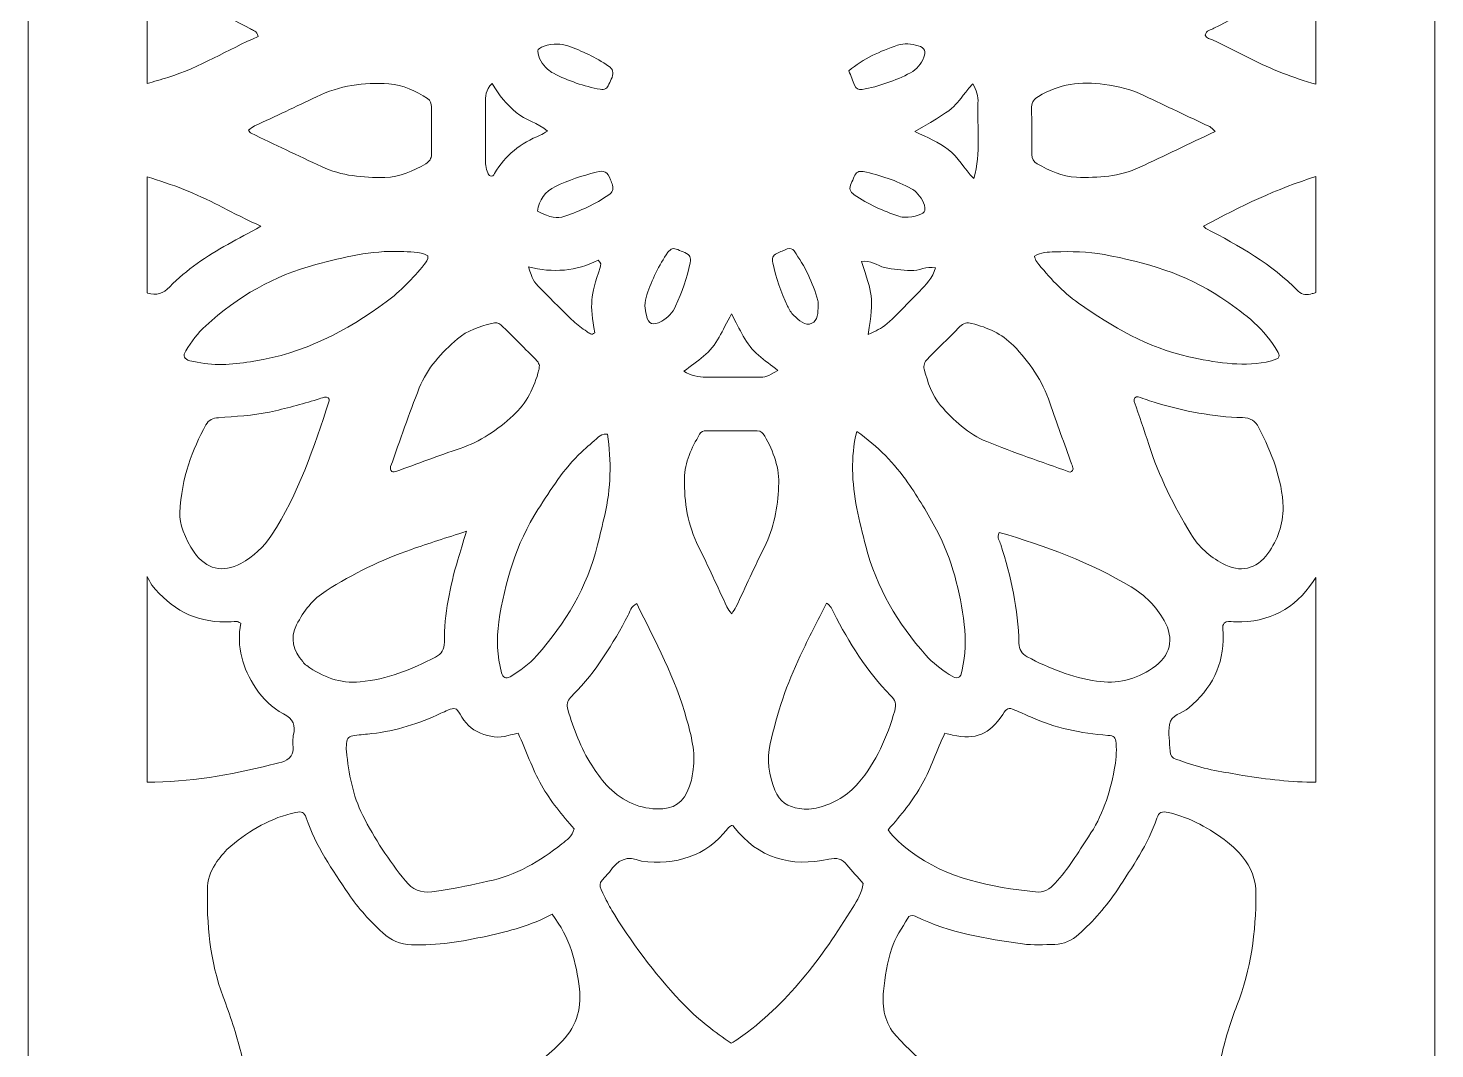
# Model space of a CAD drawing. Extents: x 1262 to 1738, y -1382 to 303.
# Drawn here: x 1261.8 to 1738, y -897.8 to -552.1 of the extents above; entities that cross this region are included whole.
import ezdxf

# ---------------------------------------------------------------- set-up
doc = ezdxf.new("R2010")
doc.units = 0
doc.header["$MEASUREMENT"] = 0
doc.layers.add('Layer 1', color=7, linetype='Continuous')

msp = doc.modelspace()

# ---------------------------------------------------------------- linework, layer by layer
at = {"layer": 'Layer 1', "lineweight": 0}
for points, knots in [([(1593.31, 208.07), (1593.31, 208.07), (1593.31, 209.23), (1593.31, 209.23), (1593.31, 260.82), (1551.49, 302.65), (1499.9, 302.65), (1448.31, 302.65), (1406.48, 260.82), (1406.48, 209.23), (1406.48, 209.23), (1406.48, 208.07), (1406.48, 208.07), (1406.48, 208.07), (1261.81, 208.07), (1261.81, 208.07), (1261.81, 208.07), (1261.81, -1382.24), (1261.81, -1382.24), (1261.81, -1382.24), (1737.99, -1382.24), (1737.99, -1382.24), (1737.99, -1382.24), (1737.99, 208.07), (1737.99, 208.07), (1737.99, 208.07), (1593.31, 208.07), (1593.31, 208.07)], [0, 0, 0, 0, 1, 1, 1, 2, 2, 2, 3, 3, 3, 4, 4, 4, 5, 5, 5, 6, 6, 6, 7, 7, 7, 8, 8, 8, 9, 9, 9, 9]), ([(1302.07, -531.95), (1302.87, -531.68), (1303.7, -531.44), (1304.52, -531.19), (1305.64, -530.85), (1306.64, -531.15), (1307.5, -531.95), (1307.8, -532.25), (1308.16, -532.5), (1308.46, -532.8), (1316.77, -541.13), (1326.7, -547.07), (1337.04, -552.42), (1337.95, -552.91), (1339.14, -553.05), (1339.69, -554.98), (1329.35, -559.44), (1319.89, -565.49), (1309.15, -568.81), (1306.81, -569.53), (1304.44, -570.2), (1302.07, -570.92), (1302.07, -570.92), (1302.07, -531.95), (1302.07, -531.95)], [0, 0, 0, 0, 1, 1, 1, 2, 2, 2, 3, 3, 3, 4, 4, 4, 5, 5, 5, 6, 6, 6, 7, 7, 7, 8, 8, 8, 8]), ([(1697.73, -571.17), (1690.07, -568.93), (1682.59, -566.12), (1675.46, -562.42), (1671.27, -560.26), (1666.98, -558.3), (1662.77, -556.16), (1661.89, -555.72), (1660.68, -555.68), (1660.28, -554.51), (1660.6, -552.91), (1662.12, -552.78), (1663.2, -552.21), (1673.35, -546.96), (1683.05, -541.06), (1691.19, -532.92), (1692.91, -531.23), (1694.55, -530.87), (1696.97, -531.63), (1697.22, -531.72), (1697.47, -531.8), (1697.73, -531.89), (1697.73, -531.89), (1697.73, -571.17), (1697.73, -571.17)], [0, 0, 0, 0, 1, 1, 1, 2, 2, 2, 3, 3, 3, 4, 4, 4, 5, 5, 5, 6, 6, 6, 7, 7, 7, 8, 8, 8, 8]), ([(1459.45, -568.81), (1459.13, -569.61), (1458.77, -570.39), (1458.43, -571.17), (1457.86, -572.51), (1457.02, -573.14), (1455.43, -572.87), (1449.89, -571.87), (1444.67, -569.99), (1439.68, -567.45), (1438.92, -567.07), (1438.2, -566.56), (1437.56, -565.99), (1435.79, -564.34), (1434.43, -562.4), (1434.37, -559.88), (1434.33, -558.7), (1437.71, -557.49), (1441.14, -557.52), (1441.94, -557.66), (1443.25, -557.73), (1444.46, -558.15), (1449.32, -559.88), (1453.97, -562.08), (1458.26, -564.98), (1459.77, -565.97), (1460.12, -567.2), (1459.45, -568.81)], [0, 0, 0, 0, 1, 1, 1, 2, 2, 2, 3, 3, 3, 4, 4, 4, 5, 5, 5, 6, 6, 6, 7, 7, 7, 8, 8, 8, 9, 9, 9, 9]), ([(1556.12, -557.96), (1558.43, -557.2), (1560.79, -557.45), (1563.1, -558.15), (1565.21, -558.78), (1565.89, -560.12), (1565.02, -562.02), (1564.05, -564.24), (1562.65, -566.12), (1560.48, -567.28), (1555.34, -570.03), (1549.84, -571.83), (1544.13, -572.93), (1542.89, -573.16), (1542.04, -572.57), (1541.57, -571.49), (1540.9, -569.95), (1540.31, -568.34), (1539.63, -566.65), (1544.53, -562.38), (1550.22, -559.95), (1556.12, -557.96)], [0, 0, 0, 0, 1, 1, 1, 2, 2, 2, 3, 3, 3, 4, 4, 4, 5, 5, 5, 6, 6, 6, 7, 7, 7, 7]), ([(1359.46, -575.36), (1367.22, -571.56), (1375.44, -570.46), (1383.92, -570.98), (1388.76, -571.3), (1392.97, -573.52), (1397.03, -576), (1398.07, -576.63), (1398.32, -577.67), (1398.32, -578.77), (1398.34, -584.16), (1398.34, -589.53), (1398.34, -594.9), (1398.34, -596.34), (1397.66, -597.35), (1396.46, -598.05), (1392.12, -600.52), (1387.64, -602.64), (1382.55, -602.7), (1375.21, -602.81), (1367.93, -602.21), (1361.13, -599.04), (1353.15, -595.3), (1345.2, -591.52), (1337.25, -587.71), (1336.96, -587.56), (1336.77, -587.16), (1336.37, -586.69), (1337.11, -586.21), (1337.74, -585.64), (1338.48, -585.28), (1345.48, -581.96), (1352.52, -578.79), (1359.46, -575.36)], [0, 0, 0, 0, 1, 1, 1, 2, 2, 2, 3, 3, 3, 4, 4, 4, 5, 5, 5, 6, 6, 6, 7, 7, 7, 8, 8, 8, 9, 9, 9, 10, 10, 10, 11, 11, 11, 11]), ([(1437.63, -587.01), (1436.61, -587.58), (1435.94, -588.07), (1435.17, -588.39), (1428.6, -591.05), (1423.23, -595.13), (1419.7, -601.41), (1419.36, -602), (1418.87, -602.43), (1418.22, -602.17), (1417.88, -602.07), (1417.62, -601.56), (1417.43, -601.2), (1416.63, -599.59), (1416.61, -597.86), (1416.61, -596.15), (1416.59, -589.91), (1416.55, -583.67), (1416.63, -577.43), (1416.65, -575.32), (1416.53, -573.1), (1418.87, -570.88), (1421.24, -574.94), (1423.82, -578.03), (1426.99, -580.67), (1430.12, -583.31), (1434.31, -584.18), (1437.63, -587.01)], [0, 0, 0, 0, 1, 1, 1, 2, 2, 2, 3, 3, 3, 4, 4, 4, 5, 5, 5, 6, 6, 6, 7, 7, 7, 8, 8, 8, 9, 9, 9, 9]), ([(1581.92, -603.06), (1578.56, -599.68), (1576.65, -595.81), (1573.25, -593.27), (1569.95, -590.82), (1566.29, -589.13), (1561.98, -587.16), (1578.6, -577.5), (1573.88, -579.7), (1581.54, -570.98), (1582.91, -573.04), (1583.44, -575.23), (1583.33, -577.54), (1582.93, -585.81), (1584.5, -594.2), (1581.92, -603.06)], [0, 0, 0, 0, 1, 1, 1, 2, 2, 2, 3, 3, 3, 4, 4, 4, 5, 5, 5, 5]), ([(1616.66, -602.64), (1611.79, -602.49), (1607.52, -600.4), (1603.4, -598.07), (1602.17, -597.37), (1601.52, -596.36), (1601.52, -594.94), (1601.52, -589.57), (1601.54, -584.18), (1601.48, -578.81), (1601.48, -577.05), (1602.43, -576.16), (1603.78, -575.32), (1610.67, -570.92), (1618.24, -570.2), (1626.11, -571.2), (1630.8, -571.79), (1635.37, -572.97), (1639.68, -575.04), (1647.02, -578.58), (1654.42, -582), (1661.78, -585.51), (1662.33, -585.76), (1662.73, -586.34), (1663.6, -587.1), (1654.74, -591.35), (1646.45, -595.39), (1638.08, -599.25), (1631.29, -602.41), (1624, -602.89), (1616.66, -602.64)], [0, 0, 0, 0, 1, 1, 1, 2, 2, 2, 3, 3, 3, 4, 4, 4, 5, 5, 5, 6, 6, 6, 7, 7, 7, 8, 8, 8, 9, 9, 9, 10, 10, 10, 10]), ([(1302.07, -602.51), (1310.46, -605.01), (1318.65, -608.09), (1326.45, -612.26), (1330.95, -614.67), (1335.6, -616.8), (1340.57, -619.26), (1336.54, -621.46), (1332.96, -623.38), (1329.41, -625.37), (1322.28, -629.36), (1315.48, -633.87), (1309.72, -639.75), (1307.5, -642.03), (1305.2, -642.83), (1302.26, -641.84), (1302.2, -641.82), (1302.13, -641.8), (1302.07, -641.78), (1302.07, -641.78), (1302.07, -602.51), (1302.07, -602.51)], [0, 0, 0, 0, 1, 1, 1, 2, 2, 2, 3, 3, 3, 4, 4, 4, 5, 5, 5, 6, 6, 6, 7, 7, 7, 7]), ([(1458.37, -608.58), (1453.76, -611.75), (1448.75, -614.06), (1443.48, -615.81), (1440.59, -616.78), (1438.92, -616.34), (1434.2, -614.12), (1434.75, -610.27), (1436.78, -607.52), (1440.29, -605.81), (1444.71, -603.65), (1449.36, -602.13), (1454.1, -600.9), (1456.93, -600.19), (1457.86, -600.78), (1458.98, -603.5), (1459.24, -604.1), (1459.39, -604.73), (1459.6, -605.32), (1460.06, -606.74), (1459.58, -607.75), (1458.37, -608.58)], [0, 0, 0, 0, 1, 1, 1, 2, 2, 2, 3, 3, 3, 4, 4, 4, 5, 5, 5, 6, 6, 6, 7, 7, 7, 7]), ([(1540.41, -604.75), (1540.79, -603.99), (1541.05, -603.17), (1541.4, -602.38), (1542, -601.03), (1543.05, -600.4), (1544.51, -600.71), (1550.2, -601.94), (1555.7, -603.74), (1560.82, -606.55), (1561.39, -606.87), (1561.94, -607.23), (1562.38, -607.71), (1563.97, -609.47), (1565.57, -611.29), (1565.32, -613.89), (1565.21, -615.11), (1561.81, -616.25), (1558.45, -616.19), (1558.17, -616.17), (1557.28, -616.17), (1556.5, -615.87), (1551.19, -614.03), (1546.12, -611.77), (1541.47, -608.58), (1539.97, -607.56), (1539.61, -606.36), (1540.41, -604.75)], [0, 0, 0, 0, 1, 1, 1, 2, 2, 2, 3, 3, 3, 4, 4, 4, 5, 5, 5, 6, 6, 6, 7, 7, 7, 8, 8, 8, 9, 9, 9, 9]), ([(1697.73, -641.67), (1697.3, -641.82), (1696.9, -641.92), (1696.48, -642.05), (1694.81, -642.52), (1693.14, -642.66), (1691.7, -641.18), (1682.73, -632.01), (1671.72, -625.81), (1660.47, -619.98), (1660.28, -619.87), (1660.17, -619.66), (1659.69, -619.17), (1672.18, -612.55), (1684.53, -606.44), (1697.73, -602.43), (1697.73, -602.43), (1697.73, -641.67), (1697.73, -641.67)], [0, 0, 0, 0, 1, 1, 1, 2, 2, 2, 3, 3, 3, 4, 4, 4, 5, 5, 5, 6, 6, 6, 6]), ([(1387.75, -627.78), (1390.94, -627.93), (1394.2, -627.74), (1397.07, -629.22), (1397.28, -630.59), (1396.5, -631.37), (1395.85, -632.2), (1392.08, -636.96), (1387.83, -641.25), (1383.01, -644.82), (1369.58, -654.76), (1354.97, -662.33), (1338.25, -664.91), (1331.93, -665.88), (1325.48, -666.71), (1319.07, -665.27), (1318.22, -665.08), (1317.38, -664.99), (1316.55, -664.76), (1314.61, -664.23), (1314.12, -663.11), (1315.14, -661.46), (1317.08, -658.35), (1319.2, -655.39), (1321.92, -652.92), (1332.75, -643.09), (1345.06, -635.9), (1359.24, -632.18), (1368.59, -629.7), (1377.98, -627.4), (1387.75, -627.78)], [0, 0, 0, 0, 1, 1, 1, 2, 2, 2, 3, 3, 3, 4, 4, 4, 5, 5, 5, 6, 6, 6, 7, 7, 7, 8, 8, 8, 9, 9, 9, 10, 10, 10, 10]), ([(1471.23, -642.41), (1473.04, -637.36), (1475.26, -632.47), (1478.39, -628.05), (1479.28, -626.81), (1480.3, -626.49), (1481.69, -627.14), (1482.45, -627.52), (1483.3, -627.74), (1484.08, -628.12), (1485.9, -629), (1486.26, -629.7), (1485.88, -631.67), (1484.93, -636.76), (1483.15, -641.59), (1480.97, -646.28), (1479.96, -648.46), (1478.42, -650.19), (1476.26, -651.4), (1473.3, -653.03), (1471.82, -652.52), (1471.08, -649.39), (1470.85, -648.35), (1470.74, -647.27), (1470.57, -646.15), (1470.76, -644.93), (1470.78, -643.59), (1471.23, -642.41)], [0, 0, 0, 0, 1, 1, 1, 2, 2, 2, 3, 3, 3, 4, 4, 4, 5, 5, 5, 6, 6, 6, 7, 7, 7, 8, 8, 8, 9, 9, 9, 9]), ([(1513.85, -631.65), (1513.54, -630.25), (1513.83, -629.07), (1515.23, -628.43), (1516.39, -627.88), (1517.6, -627.4), (1518.78, -626.91), (1519.71, -626.53), (1520.56, -626.91), (1521.06, -627.61), (1524.74, -632.71), (1527.43, -638.29), (1529.12, -644.36), (1529.29, -644.97), (1529.2, -645.65), (1529.25, -646.09), (1529.23, -648.5), (1529.01, -651.21), (1527.13, -652.07), (1524.81, -653.15), (1522.71, -651.04), (1521, -649.43), (1520.09, -648.56), (1519.39, -647.4), (1518.84, -646.26), (1516.6, -641.59), (1515, -636.7), (1513.85, -631.65)], [0, 0, 0, 0, 1, 1, 1, 2, 2, 2, 3, 3, 3, 4, 4, 4, 5, 5, 5, 6, 6, 6, 7, 7, 7, 8, 8, 8, 9, 9, 9, 9]), ([(1684.51, -664.13), (1683.33, -664.61), (1682.1, -665.01), (1680.85, -665.25), (1671.99, -666.83), (1663.39, -665.29), (1654.74, -663.43), (1640.76, -660.43), (1628.82, -653.3), (1617.38, -645.24), (1611.94, -641.42), (1607.31, -636.51), (1603.21, -631.23), (1602.83, -630.76), (1602.72, -630.08), (1602.43, -629.39), (1604.61, -628.01), (1607, -627.97), (1609.32, -627.91), (1614.9, -627.72), (1620.46, -627.78), (1626, -628.81), (1640.02, -631.44), (1653.56, -635.31), (1665.59, -643.36), (1672.61, -648.03), (1679.29, -653.03), (1683.92, -660.26), (1684.38, -660.98), (1684.83, -661.74), (1685.15, -662.52), (1685.4, -663.15), (1685.12, -663.89), (1684.51, -664.13)], [0, 0, 0, 0, 1, 1, 1, 2, 2, 2, 3, 3, 3, 4, 4, 4, 5, 5, 5, 6, 6, 6, 7, 7, 7, 8, 8, 8, 9, 9, 9, 10, 10, 10, 11, 11, 11, 11]), ([(1453.61, -655.29), (1452.56, -656.32), (1451.65, -655.35), (1450.93, -654.86), (1449.32, -653.83), (1447.73, -652.67), (1446.36, -651.33), (1442.64, -647.76), (1439, -644.1), (1435.41, -640.42), (1432.7, -637.63), (1432.62, -637.38), (1431.14, -632.98), (1439.49, -635.12), (1447.42, -634.46), (1454.73, -630.7), (1455.9, -631.56), (1455.71, -632.43), (1455.43, -633.21), (1452.11, -643.11), (1451.9, -645.41), (1453.61, -655.29)], [0, 0, 0, 0, 1, 1, 1, 2, 2, 2, 3, 3, 3, 4, 4, 4, 5, 5, 5, 6, 6, 6, 7, 7, 7, 7]), ([(1546.16, -655.86), (1548.3, -642.77), (1547.49, -642.43), (1543.9, -631.16), (1546.9, -630.53), (1549.16, -632.6), (1551.72, -633.21), (1554.68, -633.89), (1557.62, -634.04), (1560.6, -634.23), (1563.37, -634.42), (1565.89, -632.64), (1568.93, -633.34), (1567.98, -636.76), (1565.74, -639.03), (1563.5, -641.33), (1551.79, -653.38), (1551.79, -653.38), (1546.16, -655.86)], [0, 0, 0, 0, 1, 1, 1, 2, 2, 2, 3, 3, 3, 4, 4, 4, 5, 5, 5, 6, 6, 6, 6]), ([(1407.16, -657.34), (1410.5, -654.46), (1414.62, -653.19), (1418.81, -652.12), (1419.89, -651.82), (1421.01, -651.78), (1421.85, -652.6), (1425.98, -656.66), (1430.08, -660.76), (1434.16, -664.91), (1434.56, -665.33), (1434.71, -666.01), (1434.9, -666.41), (1434.81, -667.04), (1434.81, -667.49), (1434.71, -667.89), (1433.1, -673.79), (1430.61, -679.12), (1425.96, -683.37), (1420.65, -688.21), (1414.9, -692.14), (1408.02, -694.47), (1400.73, -696.96), (1393.5, -699.67), (1386.22, -702.27), (1385.63, -702.48), (1384.91, -702.55), (1384.58, -701.85), (1384.41, -701.49), (1384.39, -700.98), (1384.51, -700.62), (1387.7, -691.72), (1390.73, -682.75), (1394.22, -674), (1396.9, -667.28), (1401.72, -661.99), (1407.16, -657.34)], [0, 0, 0, 0, 1, 1, 1, 2, 2, 2, 3, 3, 3, 4, 4, 4, 5, 5, 5, 6, 6, 6, 7, 7, 7, 8, 8, 8, 9, 9, 9, 10, 10, 10, 11, 11, 11, 12, 12, 12, 12]), ([(1490.43, -663.28), (1492.56, -661.46), (1494.34, -659.31), (1495.71, -656.83), (1497.02, -654.4), (1498.27, -651.93), (1499.9, -648.84), (1501.4, -651.74), (1502.54, -654.12), (1503.85, -656.43), (1505.23, -658.88), (1506.92, -661.12), (1509.05, -662.94), (1511.13, -664.74), (1513.39, -666.32), (1515.61, -668.04), (1511.78, -670.24), (1511.78, -670.32), (1508.72, -670.34), (1502.92, -670.41), (1497.11, -670.34), (1491.31, -670.36), (1488.73, -670.38), (1486.32, -669.88), (1483.74, -668.33), (1486.07, -666.58), (1488.35, -665.04), (1490.43, -663.28)], [0, 0, 0, 0, 1, 1, 1, 2, 2, 2, 3, 3, 3, 4, 4, 4, 5, 5, 5, 6, 6, 6, 7, 7, 7, 8, 8, 8, 9, 9, 9, 9]), ([(1586.29, -692.14), (1580.04, -689.58), (1575.07, -685), (1570.67, -679.92), (1567.65, -676.41), (1566.31, -672.06), (1565.15, -667.68), (1564.77, -666.28), (1565.23, -665.16), (1566.23, -664.19), (1569.89, -660.53), (1573.54, -656.89), (1577.18, -653.22), (1578.37, -652.01), (1579.68, -651.71), (1581.28, -652.14), (1586.55, -653.55), (1591.39, -655.6), (1595.3, -659.62), (1600.8, -665.25), (1605.16, -671.51), (1607.67, -679.03), (1610, -685.97), (1612.56, -692.8), (1615.01, -699.69), (1615.22, -700.28), (1615.37, -700.9), (1615.52, -701.42), (1615.22, -702.17), (1614.82, -702.67), (1614.08, -702.4), (1604.8, -699.01), (1595.43, -695.86), (1586.29, -692.14)], [0, 0, 0, 0, 1, 1, 1, 2, 2, 2, 3, 3, 3, 4, 4, 4, 5, 5, 5, 6, 6, 6, 7, 7, 7, 8, 8, 8, 9, 9, 9, 10, 10, 10, 11, 11, 11, 11]), ([(1322.01, -686.45), (1322.96, -684.72), (1324.36, -684.23), (1326.22, -684.07), (1331.99, -683.6), (1337.76, -683.37), (1343.49, -682.16), (1348.95, -681), (1354.32, -679.46), (1359.67, -677.91), (1360.49, -677.68), (1361.27, -677.32), (1362.1, -677.09), (1363.05, -676.81), (1363.94, -677.55), (1363.66, -678.4), (1358.61, -694.19), (1353.26, -709.84), (1344.19, -723.88), (1341.57, -727.92), (1338.06, -731.09), (1333.83, -733.4), (1327.68, -736.74), (1322.07, -735.43), (1318.05, -729.63), (1314.8, -724.92), (1312.96, -719.69), (1313.17, -716.33), (1313.7, -703.94), (1317.38, -695.06), (1322.01, -686.45)], [0, 0, 0, 0, 1, 1, 1, 2, 2, 2, 3, 3, 3, 4, 4, 4, 5, 5, 5, 6, 6, 6, 7, 7, 7, 8, 8, 8, 9, 9, 9, 10, 10, 10, 10]), ([(1641.16, -693.16), (1639.64, -688.23), (1637.85, -683.41), (1636.2, -678.53), (1635.88, -677.59), (1636.68, -676.75), (1637.57, -677.02), (1639.62, -677.66), (1641.65, -678.42), (1643.7, -679.03), (1653.22, -681.87), (1662.9, -683.77), (1672.84, -684.02), (1675.57, -684.09), (1677.22, -685.1), (1678.42, -687.47), (1682.76, -695.95), (1686.2, -704.7), (1686.67, -714.41), (1686.63, -720.16), (1684.83, -725.4), (1681.47, -730.03), (1677.53, -735.47), (1672.06, -736.67), (1666.12, -733.46), (1661.7, -731.05), (1658, -727.77), (1655.4, -723.44), (1649.62, -713.84), (1644.53, -703.9), (1641.16, -693.16)], [0, 0, 0, 0, 1, 1, 1, 2, 2, 2, 3, 3, 3, 4, 4, 4, 5, 5, 5, 6, 6, 6, 7, 7, 7, 8, 8, 8, 9, 9, 9, 10, 10, 10, 10]), ([(1449.13, -695.69), (1451.01, -693.94), (1452.98, -692.27), (1454.92, -690.58), (1455.56, -690.05), (1456.17, -689.39), (1457.9, -689.58), (1459.3, -698.82), (1459.11, -707.98), (1456.97, -717.09), (1456.19, -720.43), (1455.37, -723.77), (1454.56, -727.12), (1451.05, -741.43), (1443.72, -753.67), (1434.01, -764.61), (1431.41, -767.52), (1428.28, -769.79), (1424.94, -771.75), (1423.5, -772.58), (1422.49, -772.09), (1422.09, -770.5), (1420.58, -764.8), (1420.27, -759), (1421.13, -753.23), (1423.16, -739.72), (1426.91, -726.84), (1434.39, -715.17), (1438.81, -708.28), (1443.08, -701.34), (1449.13, -695.69)], [0, 0, 0, 0, 1, 1, 1, 2, 2, 2, 3, 3, 3, 4, 4, 4, 5, 5, 5, 6, 6, 6, 7, 7, 7, 8, 8, 8, 9, 9, 9, 10, 10, 10, 10]), ([(1489.11, -689.65), (1489.6, -688.82), (1490.36, -688.48), (1491.27, -688.48), (1497.06, -688.48), (1502.84, -688.48), (1508.63, -688.51), (1509.84, -688.51), (1510.55, -689.29), (1511.13, -690.26), (1514.17, -695.57), (1516.2, -701.09), (1515.86, -707.37), (1515.5, -714.49), (1514.3, -721.36), (1511.06, -727.86), (1507.7, -734.56), (1504.63, -741.41), (1501.4, -748.2), (1501.06, -748.89), (1500.55, -749.51), (1499.96, -750.46), (1499.28, -749.47), (1498.69, -748.83), (1498.33, -748.09), (1495.12, -741.3), (1492.1, -734.45), (1488.73, -727.73), (1485.08, -720.43), (1483.85, -712.72), (1483.98, -704.66), (1484.04, -699.08), (1486.39, -694.3), (1489.11, -689.65)], [0, 0, 0, 0, 1, 1, 1, 2, 2, 2, 3, 3, 3, 4, 4, 4, 5, 5, 5, 6, 6, 6, 7, 7, 7, 8, 8, 8, 9, 9, 9, 10, 10, 10, 11, 11, 11, 11]), ([(1542.31, -688.7), (1549.57, -693.88), (1555.06, -699.59), (1559.61, -706.1), (1563.16, -711.19), (1566.4, -716.56), (1569.32, -722.06), (1574.6, -732.04), (1577.27, -742.85), (1578.68, -754.03), (1579.34, -759.23), (1578.98, -764.31), (1578.03, -769.38), (1577.43, -772.53), (1576.46, -772.89), (1573.61, -771.03), (1570.73, -769.13), (1568, -767.08), (1565.7, -764.48), (1556.14, -753.69), (1549, -741.62), (1545.36, -727.6), (1543.16, -719.06), (1540.96, -710.54), (1540.9, -701.64), (1540.88, -697.53), (1541.09, -693.5), (1542.31, -688.7)], [0, 0, 0, 0, 1, 1, 1, 2, 2, 2, 3, 3, 3, 4, 4, 4, 5, 5, 5, 6, 6, 6, 7, 7, 7, 8, 8, 8, 9, 9, 9, 9]), ([(1352.69, -754.2), (1355.04, -749.49), (1358.23, -745.45), (1362.69, -742.66), (1371.78, -736.95), (1381.38, -732.17), (1391.55, -728.64), (1397.39, -726.61), (1403.29, -724.77), (1410.18, -722.51), (1409, -726.46), (1408.11, -729.31), (1407.26, -732.19), (1404.6, -741.28), (1402.65, -750.5), (1402.72, -760.04), (1402.74, -762.51), (1401.79, -763.99), (1399.65, -765.11), (1391.64, -769.38), (1383.29, -772.66), (1374.17, -773.51), (1367.45, -774.14), (1361.51, -771.92), (1356.14, -767.99), (1355.61, -767.61), (1355.14, -767.14), (1354.74, -766.66), (1351.55, -762.91), (1350.36, -758.85), (1352.69, -754.2)], [0, 0, 0, 0, 1, 1, 1, 2, 2, 2, 3, 3, 3, 4, 4, 4, 5, 5, 5, 6, 6, 6, 7, 7, 7, 8, 8, 8, 9, 9, 9, 10, 10, 10, 10]), ([(1642.43, -768.85), (1636.7, -772.68), (1630.44, -774.33), (1623.49, -773.27), (1615.11, -772.01), (1607.4, -768.96), (1600, -765.01), (1598.07, -763.97), (1597.25, -762.6), (1597.21, -760.4), (1596.97, -748.94), (1594.52, -737.88), (1591.03, -727.01), (1590.65, -725.85), (1589.68, -724.75), (1590.54, -722.89), (1606.21, -727.56), (1621.31, -732.95), (1635.18, -741.37), (1639.87, -744.22), (1643.66, -747.92), (1646.32, -752.68), (1649.9, -759.04), (1648.52, -764.77), (1642.43, -768.85)], [0, 0, 0, 0, 1, 1, 1, 2, 2, 2, 3, 3, 3, 4, 4, 4, 5, 5, 5, 6, 6, 6, 7, 7, 7, 8, 8, 8, 8]), ([(1302.07, -737.79), (1302.6, -738.77), (1303.04, -739.84), (1303.72, -740.71), (1310.06, -748.81), (1318.2, -753.29), (1328.65, -753.19), (1329.94, -753.17), (1331.23, -753.1), (1332.52, -753.08), (1332.71, -753.08), (1332.9, -753.23), (1333.81, -753.61), (1332.24, -761.73), (1334.46, -768.92), (1338.88, -775.64), (1341.31, -779.32), (1344.42, -782.3), (1348.23, -784.33), (1351.42, -786.05), (1352.58, -788.22), (1351.55, -791.65), (1351.48, -791.84), (1351.51, -792.07), (1351.48, -792.28), (1351.17, -794.4), (1352.08, -796.83), (1350.81, -798.58), (1349.24, -800.76), (1346.3, -800.97), (1343.89, -801.59), (1330.17, -805.18), (1316.24, -807.42), (1302.07, -807.46), (1302.07, -807.46), (1302.07, -737.79), (1302.07, -737.79)], [0, 0, 0, 0, 1, 1, 1, 2, 2, 2, 3, 3, 3, 4, 4, 4, 5, 5, 5, 6, 6, 6, 7, 7, 7, 8, 8, 8, 9, 9, 9, 10, 10, 10, 11, 11, 11, 12, 12, 12, 12]), ([(1697.73, -807.49), (1689.46, -807.46), (1681.21, -806.56), (1672.97, -805.16), (1666.62, -804.08), (1660.26, -803.17), (1654.15, -801.02), (1652.94, -800.59), (1651.74, -800.11), (1650.51, -799.77), (1649.07, -799.35), (1648.37, -798.44), (1648.33, -796.98), (1648.23, -793.97), (1647.68, -790.91), (1648.12, -787.99), (1648.65, -784.61), (1652.48, -784.23), (1654.7, -782.35), (1662.37, -775.83), (1666.58, -767.82), (1666.35, -757.65), (1666.33, -756.57), (1666.12, -755.49), (1666.24, -754.43), (1666.31, -753.97), (1666.94, -753.27), (1667.38, -753.21), (1668.44, -753.02), (1669.52, -753.14), (1670.6, -753.17), (1681.85, -753.48), (1690.58, -748.7), (1696.77, -739.55), (1697.13, -739.02), (1697.43, -738.58), (1697.73, -738.15), (1697.73, -738.15), (1697.73, -807.49), (1697.73, -807.49)], [0, 0, 0, 0, 1, 1, 1, 2, 2, 2, 3, 3, 3, 4, 4, 4, 5, 5, 5, 6, 6, 6, 7, 7, 7, 8, 8, 8, 9, 9, 9, 10, 10, 10, 11, 11, 11, 12, 12, 12, 13, 13, 13, 13]), ([(1444.5, -782.89), (1444.03, -781.25), (1444.29, -779.98), (1445.43, -778.77), (1445.73, -778.48), (1446, -778.14), (1446.32, -777.84), (1454.08, -769.95), (1459.81, -760.67), (1464.9, -750.92), (1465.58, -749.63), (1465.81, -748.01), (1467.84, -747.03), (1474.21, -759.89), (1480.95, -772.34), (1484.72, -786.11), (1486.24, -791.73), (1487.78, -797.32), (1486.96, -803.21), (1486.68, -805.12), (1486.37, -807.04), (1485.73, -808.84), (1483.79, -814.38), (1480.45, -816.77), (1474.55, -816.54), (1467.8, -816.28), (1462.13, -813.39), (1457.61, -808.44), (1455.73, -806.39), (1454.06, -804.1), (1452.58, -801.76), (1448.9, -795.9), (1446.44, -789.51), (1444.5, -782.89)], [0, 0, 0, 0, 1, 1, 1, 2, 2, 2, 3, 3, 3, 4, 4, 4, 5, 5, 5, 6, 6, 6, 7, 7, 7, 8, 8, 8, 9, 9, 9, 10, 10, 10, 11, 11, 11, 11]), ([(1542.82, -807.8), (1539.21, -812.05), (1534.6, -814.63), (1529.31, -816.07), (1527.22, -816.66), (1525.06, -816.73), (1522.9, -816.43), (1519.01, -815.88), (1516.14, -814.04), (1514.59, -810.23), (1512.52, -805.12), (1511.82, -799.81), (1513.01, -794.46), (1515.31, -784.18), (1518.61, -774.2), (1523.16, -764.67), (1525.99, -758.68), (1529.1, -752.81), (1532.08, -746.89), (1533.5, -747.69), (1533.9, -748.94), (1534.49, -750.08), (1539.73, -760.23), (1545.59, -769.95), (1553.77, -778.07), (1555.3, -779.58), (1555.8, -781.14), (1555.17, -783.28), (1552.53, -792.2), (1548.95, -800.64), (1542.82, -807.8)], [0, 0, 0, 0, 1, 1, 1, 2, 2, 2, 3, 3, 3, 4, 4, 4, 5, 5, 5, 6, 6, 6, 7, 7, 7, 8, 8, 8, 9, 9, 9, 10, 10, 10, 10]), ([(1414.92, -790.89), (1418.05, -792.14), (1421.05, -792.64), (1424.31, -791.69), (1425.32, -791.4), (1426.38, -791.2), (1427.67, -790.91), (1430.48, -796.7), (1432.34, -802.9), (1435.56, -808.48), (1438.68, -813.89), (1442.53, -818.76), (1446.66, -823.22), (1445.96, -825.78), (1444.14, -827.09), (1442.51, -828.38), (1435.01, -834.28), (1426.99, -839.1), (1417.43, -841.04), (1412.19, -842.12), (1406.99, -843.43), (1401.66, -844.15), (1400.58, -844.3), (1399.52, -844.4), (1398.47, -844.57), (1394.7, -845.17), (1391.93, -843.79), (1389.5, -840.83), (1383.9, -833.98), (1379.08, -826.6), (1375.08, -818.73), (1371.64, -811.97), (1370.39, -804.5), (1369.54, -797), (1369.44, -796.15), (1369.54, -795.29), (1369.63, -794.42), (1369.8, -792.45), (1370.41, -791.84), (1372.38, -791.63), (1374.3, -791.4), (1376.22, -791.23), (1378.15, -791.01), (1386.35, -790.15), (1394.07, -787.63), (1401.53, -784.16), (1402.32, -783.8), (1403.08, -783.42), (1403.88, -783.11), (1406.23, -782.15), (1406.76, -782.22), (1408.02, -784.46), (1409.65, -787.36), (1411.68, -789.58), (1414.92, -790.89)], [0, 0, 0, 0, 1, 1, 1, 2, 2, 2, 3, 3, 3, 4, 4, 4, 5, 5, 5, 6, 6, 6, 7, 7, 7, 8, 8, 8, 9, 9, 9, 10, 10, 10, 11, 11, 11, 12, 12, 12, 13, 13, 13, 14, 14, 14, 15, 15, 15, 16, 16, 16, 17, 17, 17, 18, 18, 18, 18]), ([(1564.49, -808.04), (1567.52, -802.58), (1569.44, -796.64), (1572.11, -790.87), (1573.14, -791.12), (1573.95, -791.33), (1574.75, -791.52), (1582.59, -793.21), (1587.18, -791.33), (1591.69, -784.57), (1593.19, -782.28), (1593.53, -782.13), (1595.81, -783.06), (1597.59, -783.78), (1599.34, -784.61), (1601.12, -785.39), (1609.45, -789.15), (1618.22, -790.97), (1627.29, -791.63), (1629.45, -791.78), (1629.92, -792.26), (1630.09, -794.29), (1630.34, -797.32), (1630.04, -800.32), (1629.47, -803.28), (1627.93, -811.36), (1625.39, -819.05), (1620.74, -825.97), (1617.14, -831.32), (1613.89, -836.9), (1609.47, -841.68), (1607.63, -843.66), (1605.64, -844.95), (1602.75, -844.64), (1587.69, -842.9), (1572.93, -840.39), (1560.43, -830.83), (1557.71, -828.76), (1554.98, -826.71), (1552.97, -823.56), (1557.26, -818.61), (1561.37, -813.68), (1564.49, -808.04)], [0, 0, 0, 0, 1, 1, 1, 2, 2, 2, 3, 3, 3, 4, 4, 4, 5, 5, 5, 6, 6, 6, 7, 7, 7, 8, 8, 8, 9, 9, 9, 10, 10, 10, 11, 11, 11, 12, 12, 12, 13, 13, 13, 14, 14, 14, 14]), ([(1355.95, -819.54), (1359.05, -829.1), (1364.85, -837.15), (1370.32, -845.36), (1373.56, -850.2), (1377.51, -854.45), (1381.78, -858.42), (1384.6, -861.07), (1387.75, -862.36), (1391.6, -862.53), (1400.29, -862.91), (1408.72, -861.4), (1417.14, -859.57), (1424.67, -857.89), (1432.15, -856.01), (1439.15, -852.19), (1445.28, -860.09), (1447.37, -868.62), (1448.39, -877.41), (1449.21, -884.58), (1447.16, -890.86), (1441.71, -896.08), (1432.45, -904.9), (1422.53, -912.6), (1410.63, -917.59), (1401.68, -921.35), (1393.71, -926.91), (1385.4, -931.86), (1383.75, -932.85), (1382.14, -933.95), (1380.45, -934.86), (1368.97, -940.89), (1358.23, -947.95), (1348.65, -956.72), (1348.06, -957.27), (1347.32, -957.65), (1346.3, -958.33), (1345.12, -956.62), (1345.56, -954.86), (1345.29, -953.3), (1345.04, -951.82), (1344.78, -950.32), (1344.72, -948.82), (1344.38, -940.82), (1342.56, -933.08), (1340.57, -925.39), (1338.31, -916.66), (1336.11, -907.9), (1333.89, -899.17), (1332.26, -892.7), (1330.15, -886.4), (1327.82, -880.14), (1323.36, -868.07), (1322.14, -855.51), (1322.56, -842.71), (1322.66, -839.58), (1324.04, -836.88), (1325.73, -834.38), (1327.04, -832.46), (1328.63, -830.6), (1330.42, -829.12), (1336.92, -823.73), (1344.06, -819.5), (1352.46, -817.7), (1354.38, -817.28), (1355.31, -817.59), (1355.95, -819.54)], [0, 0, 0, 0, 1, 1, 1, 2, 2, 2, 3, 3, 3, 4, 4, 4, 5, 5, 5, 6, 6, 6, 7, 7, 7, 8, 8, 8, 9, 9, 9, 10, 10, 10, 11, 11, 11, 12, 12, 12, 13, 13, 13, 14, 14, 14, 15, 15, 15, 16, 16, 16, 17, 17, 17, 18, 18, 18, 19, 19, 19, 20, 20, 20, 21, 21, 21, 22, 22, 22, 22]), ([(1583.57, -914.9), (1572.76, -909.76), (1563.67, -902.13), (1555.63, -893.35), (1551.83, -889.19), (1550.75, -883.73), (1551.32, -878.26), (1551.83, -873.35), (1552.67, -868.4), (1554.15, -863.73), (1555.32, -860.11), (1557.67, -856.86), (1559.55, -853.5), (1559.99, -852.67), (1560.84, -852.44), (1561.77, -852.74), (1561.96, -852.8), (1562.15, -852.93), (1562.34, -853.01), (1573.73, -858.53), (1586.04, -860.5), (1598.39, -862.23), (1601.98, -862.74), (1605.68, -862.48), (1609.34, -862.42), (1612.47, -862.36), (1615.09, -861.09), (1617.44, -858.97), (1622.45, -854.49), (1626.85, -849.5), (1630.53, -843.9), (1635.58, -836.18), (1640.89, -828.57), (1643.89, -819.69), (1644.65, -817.45), (1645.44, -817.28), (1647.85, -817.8), (1655.33, -819.48), (1661.8, -823.2), (1667.81, -827.78), (1669.67, -829.22), (1671.38, -830.91), (1672.86, -832.73), (1675.82, -836.31), (1677.39, -840.41), (1677.41, -845.19), (1677.43, -858.19), (1675.78, -870.9), (1670.96, -883.08), (1668.8, -888.49), (1667.21, -894.05), (1665.84, -899.7), (1663.66, -908.68), (1661.4, -917.65), (1658.93, -926.55), (1656.09, -936.76), (1655.08, -947.21), (1654.21, -957.89), (1652.05, -958.04), (1651.27, -956.87), (1650.36, -956.05), (1642.03, -948.52), (1632.85, -942.2), (1622.98, -936.83), (1618.62, -934.48), (1614.37, -931.94), (1610.21, -929.3), (1601.67, -923.87), (1592.72, -919.23), (1583.57, -914.9)], [0, 0, 0, 0, 1, 1, 1, 2, 2, 2, 3, 3, 3, 4, 4, 4, 5, 5, 5, 6, 6, 6, 7, 7, 7, 8, 8, 8, 9, 9, 9, 10, 10, 10, 11, 11, 11, 12, 12, 12, 13, 13, 13, 14, 14, 14, 15, 15, 15, 16, 16, 16, 17, 17, 17, 18, 18, 18, 19, 19, 19, 20, 20, 20, 21, 21, 21, 22, 22, 22, 23, 23, 23, 23]), ([(1502.2, -894.35), (1501.5, -894.83), (1500.79, -895.28), (1499.83, -895.89), (1494.34, -892.11), (1488.97, -888.19), (1484.31, -883.37), (1475.18, -873.92), (1467.25, -863.5), (1460.25, -852.33), (1459.13, -850.52), (1458.1, -848.63), (1457.16, -846.69), (1454.82, -841.78), (1454.44, -842.25), (1458.2, -838.42), (1458.35, -838.25), (1458.52, -838.1), (1458.62, -837.93), (1461.25, -833.85), (1464.63, -832.01), (1469.41, -834.26), (1481.04, -835.46), (1491.19, -832.86), (1498.63, -823.11), (1498.88, -822.77), (1499.31, -822.56), (1499.56, -822.35), (1500, -822.03), (1500.36, -822.14), (1500.68, -822.56), (1508.97, -833.32), (1520.01, -836.28), (1532.82, -833.6), (1535.53, -833.03), (1537.3, -833.32), (1538.99, -835.48), (1540.71, -837.66), (1542.63, -839.69), (1544.47, -841.76), (1544.07, -844.83), (1542.46, -847.43), (1540.92, -849.94), (1530.47, -866.88), (1518.82, -882.8), (1502.2, -894.35)], [0, 0, 0, 0, 1, 1, 1, 2, 2, 2, 3, 3, 3, 4, 4, 4, 5, 5, 5, 6, 6, 6, 7, 7, 7, 8, 8, 8, 9, 9, 9, 10, 10, 10, 11, 11, 11, 12, 12, 12, 13, 13, 13, 14, 14, 14, 15, 15, 15, 15])]:
    msp.add_open_spline(points, degree=3, knots=knots, dxfattribs=at)

doc.saveas('drawing.dxf')
